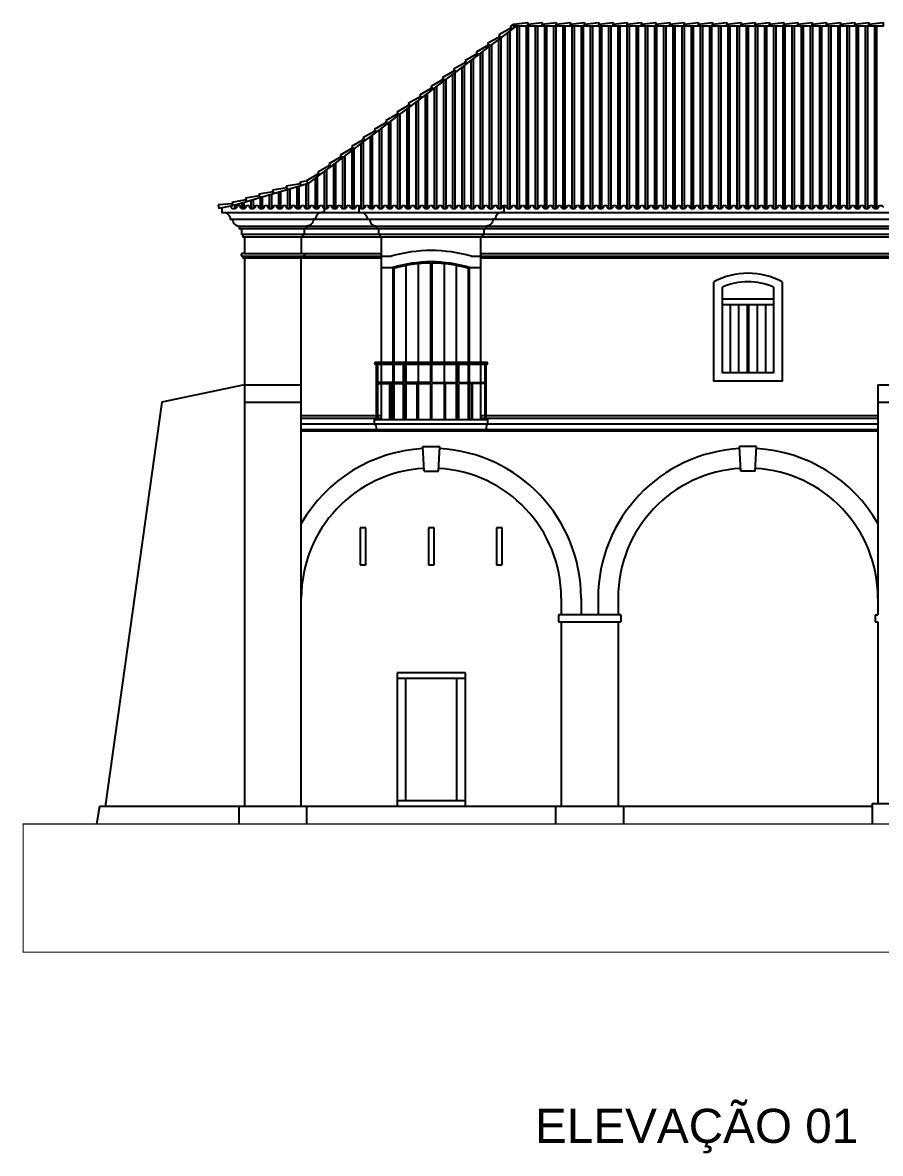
# Model space of a CAD drawing. Extents: x -6493 to 6606, y -1422 to 11651.
# Drawn here: x -6294 to -4786, y 9662 to 11651 of the extents above; entities that cross this region are included whole.
import ezdxf

# ---------------------------------------------------------------- set-up
doc = ezdxf.new("R2010")
doc.units = 0
doc.layers.add('PAREDE', color=7, linetype='CONTINUOUS')
doc.layers.add('PAREDE_FINA', color=7, linetype='CONTINUOUS')
doc.styles.add('TEXTO', font='ARIAL.TTF')

msp = doc.modelspace()

# ---------------------------------------------------------------- linework, layer by layer
at = {"layer": 'PAREDE', "const_width": 2}
msp.add_lwpolyline([(-2511.97, 10196.84), (-3009.28, 10196.84), (-4080.89, 10220.13), (-4217.34, 10241.33), (-6293.02, 10241.33), (-6293.02, 10015.81), (-4818.97, 10015.81), (-2511.97, 10015.81)], dxfattribs=at)
at = {"layer": 'PAREDE_FINA'}
for points in [[(-5456.34, 11629.56), (-5452.71, 11624.78), (-5432.79, 11639.88), (-5434.6, 11642.27), (-5456.34, 11629.56)], [(-5430.67, 11648.02), (-5436.41, 11644.66)], [(-5436.41, 11644.66), (-5432.79, 11639.88), (-5425.59, 11645.33)], [(-5405.67, 11651.33), (-5405.67, 11645.33), (-5430.67, 11645.33), (-5430.67, 11648.33), (-5405.67, 11651.33)], [(-5424.37, 11326.07), (-5424.37, 11645.33)], [(-5420.52, 11326.07), (-5420.52, 11645.33)], [(-5408.24, 11326.07), (-5408.24, 11645.33)], [(-5380.67, 11651.33), (-5380.67, 11645.33), (-5405.67, 11645.33), (-5405.67, 11648.33), (-5380.67, 11651.33)], [(-5404.39, 11326.07), (-5404.39, 11645.33)], [(-5392.12, 11326.07), (-5392.12, 11645.33)], [(-5388.27, 11326.07), (-5388.27, 11645.33)], [(-5355.67, 11651.33), (-5355.67, 11645.33), (-5380.67, 11645.33), (-5380.67, 11648.33), (-5355.67, 11651.33)], [(-5375.99, 11326.07), (-5375.99, 11645.33)], [(-5372.14, 11326.07), (-5372.14, 11645.33)], [(-5359.87, 11326.07), (-5359.87, 11645.33)], [(-5356.02, 11326.07), (-5356.02, 11645.33)], [(-5330.67, 11651.33), (-5330.67, 11645.33), (-5355.67, 11645.33), (-5355.67, 11648.33), (-5330.67, 11651.33)], [(-5343.74, 11326.07), (-5343.74, 11645.33)], [(-5339.89, 11326.07), (-5339.89, 11645.33)], [(-5305.67, 11651.33), (-5305.67, 11645.33), (-5330.67, 11645.33), (-5330.67, 11648.33), (-5305.67, 11651.33)], [(-5327.62, 11326.07), (-5327.62, 11645.33)], [(-5323.77, 11326.07), (-5323.77, 11645.33)], [(-5311.49, 11326.07), (-5311.49, 11645.33)], [(-5307.64, 11326.07), (-5307.64, 11645.33)], [(-5280.67, 11651.33), (-5280.67, 11645.33), (-5305.67, 11645.33), (-5305.67, 11648.33), (-5280.67, 11651.33)], [(-5295.37, 11326.07), (-5295.37, 11645.33)], [(-5291.52, 11326.07), (-5291.52, 11645.33)], [(-5255.67, 11651.33), (-5255.67, 11645.33), (-5280.67, 11645.33), (-5280.67, 11648.33), (-5255.67, 11651.33)], [(-5279.25, 11326.07), (-5279.25, 11645.33)], [(-5275.39, 11326.07), (-5275.39, 11645.33)], [(-5263.12, 11326.07), (-5263.12, 11645.33)], [(-5259.27, 11326.07), (-5259.27, 11645.33)], [(-5230.67, 11651.33), (-5230.67, 11645.33), (-5255.67, 11645.33), (-5255.67, 11648.33), (-5230.67, 11651.33)], [(-5247, 11326.07), (-5247, 11645.33)], [(-5243.15, 11326.07), (-5243.15, 11645.33)], [(-5230.87, 11326.07), (-5230.87, 11645.33)], [(-5205.67, 11651.33), (-5205.67, 11645.33), (-5230.67, 11645.33), (-5230.67, 11648.33), (-5205.67, 11651.33)], [(-5227.02, 11326.07), (-5227.02, 11645.33)], [(-5214.75, 11326.07), (-5214.75, 11645.33)], [(-5210.9, 11326.07), (-5210.9, 11645.33)], [(-5180.67, 11651.33), (-5180.67, 11645.33), (-5205.67, 11645.33), (-5205.67, 11648.33), (-5180.67, 11651.33)], [(-5198.62, 11326.07), (-5198.62, 11645.33)], [(-5194.77, 11326.07), (-5194.77, 11645.33)], [(-5182.5, 11326.07), (-5182.5, 11645.33)], [(-5155.67, 11651.33), (-5155.67, 11645.33), (-5180.67, 11645.33), (-5180.67, 11648.33), (-5155.67, 11651.33)], [(-5178.65, 11326.07), (-5178.65, 11645.33)], [(-5166.37, 11326.07), (-5166.37, 11645.33)], [(-5162.52, 11326.07), (-5162.52, 11645.33)], [(-5130.67, 11651.33), (-5130.67, 11645.33), (-5155.67, 11645.33), (-5155.67, 11648.33), (-5130.67, 11651.33)], [(-5150.25, 11326.07), (-5150.25, 11645.33)], [(-5146.4, 11326.07), (-5146.4, 11645.33)], [(-5134.12, 11326.07), (-5134.12, 11645.33)], [(-5105.67, 11651.33), (-5105.67, 11645.33), (-5130.67, 11645.33), (-5130.67, 11648.33), (-5105.67, 11651.33)], [(-5130.27, 11326.07), (-5130.27, 11645.33)], [(-5118, 11326.07), (-5118, 11645.33)], [(-5114.15, 11326.07), (-5114.15, 11645.33)], [(-5080.67, 11651.33), (-5080.67, 11645.33), (-5105.67, 11645.33), (-5105.67, 11648.33), (-5080.67, 11651.33)], [(-5101.88, 11326.07), (-5101.88, 11645.33)], [(-5098.02, 11326.07), (-5098.02, 11645.33)], [(-5085.75, 11326.07), (-5085.75, 11645.33)], [(-5081.9, 11326.07), (-5081.9, 11645.33)], [(-5055.67, 11651.33), (-5055.67, 11645.33), (-5080.67, 11645.33), (-5080.67, 11648.33), (-5055.67, 11651.33)], [(-5069.63, 11326.07), (-5069.63, 11645.33)], [(-5065.78, 11326.07), (-5065.78, 11645.33)], [(-5030.67, 11651.33), (-5030.67, 11645.33), (-5055.67, 11645.33), (-5055.67, 11648.33), (-5030.67, 11651.33)], [(-5053.5, 11326.07), (-5053.5, 11645.33)], [(-5049.65, 11326.07), (-5049.65, 11645.33)], [(-5037.38, 11326.07), (-5037.38, 11645.33)], [(-5033.53, 11326.07), (-5033.53, 11645.33)], [(-5005.67, 11651.33), (-5005.67, 11645.33), (-5030.67, 11645.33), (-5030.67, 11648.33), (-5005.67, 11651.33)], [(-5021.25, 11326.07), (-5021.25, 11645.33)], [(-5017.4, 11326.07), (-5017.4, 11645.33)], [(-4980.67, 11651.33), (-4980.67, 11645.33), (-5005.67, 11645.33), (-5005.67, 11648.33), (-4980.67, 11651.33)], [(-5005.13, 11326.07), (-5005.13, 11645.33)], [(-5001.28, 11326.07), (-5001.28, 11645.33)], [(-4989, 11326.07), (-4989, 11645.33)], [(-4985.15, 11326.07), (-4985.15, 11645.33)], [(-4955.67, 11651.33), (-4955.67, 11645.33), (-4980.67, 11645.33), (-4980.67, 11648.33), (-4955.67, 11651.33)], [(-4972.88, 11326.07), (-4972.88, 11645.33)], [(-4969.03, 11326.07), (-4969.03, 11645.33)], [(-4956.76, 11326.07), (-4956.76, 11645.33)], [(-4930.67, 11651.33), (-4930.67, 11645.33), (-4955.67, 11645.33), (-4955.67, 11648.33), (-4930.67, 11651.33)], [(-4952.9, 11326.07), (-4952.9, 11645.33)], [(-4940.63, 11326.07), (-4940.63, 11645.33)], [(-4936.78, 11326.07), (-4936.78, 11645.33)], [(-4905.67, 11651.33), (-4905.67, 11645.33), (-4930.67, 11645.33), (-4930.67, 11648.33), (-4905.67, 11651.33)], [(-4924.51, 11326.07), (-4924.51, 11645.33)], [(-4920.66, 11326.07), (-4920.66, 11645.33)], [(-4908.38, 11326.07), (-4908.38, 11645.33)], [(-4880.67, 11651.33), (-4880.67, 11645.33), (-4905.67, 11645.33), (-4905.67, 11648.33), (-4880.67, 11651.33)], [(-4904.53, 11326.07), (-4904.53, 11645.33)], [(-4892.26, 11326.07), (-4892.26, 11645.33)], [(-4888.41, 11326.07), (-4888.41, 11645.33)], [(-4855.67, 11651.33), (-4855.67, 11645.33), (-4880.67, 11645.33), (-4880.67, 11648.33), (-4855.67, 11651.33)], [(-4876.13, 11326.07), (-4876.13, 11645.33)], [(-4872.28, 11326.07), (-4872.28, 11645.33)], [(-4860.01, 11326.07), (-4860.01, 11645.33)], [(-4856.16, 11326.07), (-4856.16, 11645.33)], [(-4830.67, 11651.33), (-4830.67, 11645.33), (-4855.67, 11645.33), (-4855.67, 11648.33), (-4830.67, 11651.33)], [(-4843.88, 11326.07), (-4843.88, 11645.33)], [(-4840.03, 11326.07), (-4840.03, 11645.33)], [(-4805.67, 11651.33), (-4805.67, 11645.33), (-4830.67, 11645.33), (-4830.67, 11648.33), (-4805.67, 11651.33)], [(-4827.76, 11326.07), (-4827.76, 11645.33)], [(-4823.91, 11326.07), (-4823.91, 11645.33)], [(-4811.63, 11326.07), (-4811.63, 11645.33)], [(-4807.78, 11326.07), (-4807.78, 11645.33)], [(-4780.67, 11651.33), (-4780.67, 11645.33), (-4805.67, 11645.33), (-4805.67, 11648.33), (-4780.67, 11651.33)], [(-4795.51, 11326.07), (-4795.51, 11645.33)], [(-4791.66, 11326.07), (-4791.66, 11645.33)], [(-5476.26, 11614.47), (-5472.64, 11609.69), (-5452.71, 11624.78), (-5454.52, 11627.17), (-5476.26, 11614.47)], [(-5456.62, 11326.07), (-5456.62, 11621.83)], [(-5452.76, 11326.07), (-5452.76, 11624.74)], [(-5440.49, 11326.07), (-5440.49, 11634.04)], [(-5436.64, 11326.07), (-5436.64, 11636.96)], [(-5496.19, 11599.37), (-5492.57, 11594.59), (-5472.64, 11609.69), (-5474.45, 11612.08), (-5496.19, 11599.37)], [(-5485.01, 11326.07), (-5485.01, 11600.32)], [(-5472.74, 11326.07), (-5472.74, 11609.61)], [(-5468.89, 11326.07), (-5468.89, 11612.53)], [(-5536.05, 11569.18), (-5532.43, 11564.4), (-5512.5, 11579.5), (-5514.31, 11581.89), (-5536.05, 11569.18)], [(-5516.12, 11584.28), (-5512.5, 11579.5), (-5492.57, 11594.59), (-5494.38, 11596.98), (-5516.12, 11584.28)], [(-5504.99, 11326.07), (-5504.99, 11585.18)], [(-5501.14, 11326.07), (-5501.14, 11588.1)], [(-5488.86, 11326.07), (-5488.86, 11597.4)], [(-5555.98, 11554.09), (-5552.35, 11549.3), (-5532.43, 11564.4), (-5534.24, 11566.79), (-5555.98, 11554.09)], [(-5537.24, 11326.07), (-5537.24, 11560.76)], [(-5533.39, 11326.07), (-5533.39, 11563.67)], [(-5521.11, 11326.07), (-5521.11, 11572.97)], [(-5517.26, 11326.07), (-5517.26, 11575.89)], [(-5575.9, 11538.99), (-5572.28, 11534.21), (-5552.35, 11549.3), (-5554.17, 11551.7), (-5575.9, 11538.99)], [(-5565.64, 11326.07), (-5565.64, 11539.24)], [(-5553.36, 11326.07), (-5553.36, 11548.54)], [(-5549.51, 11326.07), (-5549.51, 11551.46)], [(-5615.76, 11508.8), (-5612.14, 11504.02), (-5592.21, 11519.11), (-5594.02, 11521.51), (-5615.76, 11508.8)], [(-5595.83, 11523.9), (-5592.21, 11519.11), (-5572.28, 11534.21), (-5574.09, 11536.6), (-5595.83, 11523.9)], [(-5585.61, 11326.07), (-5585.61, 11524.11)], [(-5581.76, 11326.07), (-5581.76, 11527.03)], [(-5569.49, 11326.07), (-5569.49, 11536.33)], [(-5635.69, 11493.71), (-5632.07, 11488.92), (-5612.14, 11504.02), (-5613.95, 11506.41), (-5635.69, 11493.71)], [(-5617.86, 11326.07), (-5617.86, 11499.68)], [(-5614.01, 11326.07), (-5614.01, 11502.6)], [(-5601.74, 11326.07), (-5601.74, 11511.9)], [(-5597.88, 11326.07), (-5597.88, 11514.81)], [(-5655.62, 11478.61), (-5651.99, 11473.83), (-5632.07, 11488.92), (-5633.88, 11491.31), (-5655.62, 11478.61)], [(-5633.98, 11326.07), (-5633.98, 11487.47)], [(-5630.13, 11326.07), (-5630.13, 11490.39)], [(-5695.47, 11448.42), (-5691.85, 11443.64), (-5671.92, 11458.73), (-5673.73, 11461.12), (-5695.47, 11448.42)], [(-5675.54, 11463.51), (-5671.92, 11458.73), (-5651.99, 11473.83), (-5653.81, 11476.22), (-5675.54, 11463.51)], [(-5666.23, 11326.07), (-5666.23, 11463.04)], [(-5662.38, 11326.07), (-5662.38, 11465.96)], [(-5650.11, 11326.07), (-5650.11, 11475.25)], [(-5646.26, 11326.07), (-5646.26, 11478.17)], [(-5715.4, 11433.32), (-5711.78, 11428.54), (-5691.85, 11443.64), (-5693.66, 11446.03), (-5715.4, 11433.32)], [(-5694.63, 11326.07), (-5694.63, 11441.53)], [(-5682.36, 11326.07), (-5682.36, 11450.83)], [(-5678.51, 11326.07), (-5678.51, 11453.74)], [(-5735.33, 11418.23), (-5731.71, 11413.45), (-5711.78, 11428.54), (-5713.59, 11430.93), (-5735.33, 11418.23)], [(-5714.61, 11326.07), (-5714.61, 11426.4)], [(-5710.76, 11326.07), (-5710.76, 11429.31)], [(-5698.48, 11326.07), (-5698.48, 11438.61)], [(-5775.18, 11388.04), (-5771.56, 11383.25), (-5751.63, 11398.35), (-5753.45, 11400.74), (-5775.18, 11388.04)], [(-5755.26, 11403.13), (-5751.63, 11398.35), (-5731.71, 11413.45), (-5733.52, 11415.84), (-5755.26, 11403.13)], [(-5746.86, 11326.07), (-5746.86, 11401.97)], [(-5743.01, 11326.07), (-5743.01, 11404.89)], [(-5730.73, 11326.07), (-5730.73, 11414.18)], [(-5726.88, 11326.07), (-5726.88, 11417.1)], [(-5795.11, 11372.94), (-5791.49, 11368.16), (-5771.56, 11383.25), (-5773.37, 11385.65), (-5795.11, 11372.94)], [(-5775.25, 11326.07), (-5775.25, 11380.46)], [(-5762.98, 11326.07), (-5762.98, 11389.75)], [(-5759.13, 11326.07), (-5759.13, 11392.67)], [(-5854.4, 11356.41), (-5852.69, 11350.66), (-5828.73, 11357.78), (-5829.58, 11360.65), (-5854.4, 11356.41)], [(-5830.43, 11363.53), (-5828.73, 11357.78), (-5804.76, 11364.89), (-5805.61, 11367.77), (-5830.43, 11363.53)], [(-5811.35, 11326.07), (-5811.35, 11362.94)], [(-5807.5, 11326.07), (-5807.5, 11364.08)], [(-5794.87, 11372.63), (-5806.47, 11370.65)], [(-5806.47, 11370.65), (-5804.76, 11364.89), (-5791.91, 11368.71)], [(-5795.23, 11326.07), (-5795.23, 11367.72)], [(-5791.38, 11326.07), (-5791.38, 11368.24)], [(-5779.11, 11326.07), (-5779.11, 11377.54)], [(-5902.33, 11342.18), (-5900.62, 11336.43), (-5876.66, 11343.55), (-5877.51, 11346.42), (-5902.33, 11342.18)], [(-5888.13, 11326.07), (-5888.13, 11340.14)], [(-5878.37, 11349.3), (-5876.66, 11343.55), (-5852.69, 11350.66), (-5853.55, 11353.54), (-5878.37, 11349.3)], [(-5875.85, 11326.07), (-5875.85, 11343.79)], [(-5872, 11326.07), (-5872, 11344.93)], [(-5859.73, 11326.07), (-5859.73, 11348.57)], [(-5855.88, 11326.07), (-5855.88, 11349.72)], [(-5843.6, 11326.07), (-5843.6, 11353.36)], [(-5839.75, 11326.07), (-5839.75, 11354.5)], [(-5827.48, 11326.07), (-5827.48, 11358.15)], [(-5823.63, 11326.07), (-5823.63, 11359.29)], [(-5925.46, 11332.25), (-5950.25, 11330.92)], [(-5950.25, 11330.92), (-5949.22, 11325.01), (-5924.59, 11329.32)], [(-5926.3, 11335.07), (-5924.59, 11329.32), (-5900.62, 11336.43), (-5901.48, 11339.31), (-5926.3, 11335.07)], [(-5920.38, 11326.07), (-5920.38, 11330.57)], [(-5908.1, 11326.07), (-5908.1, 11334.21)], [(-5904.25, 11326.07), (-5904.25, 11335.35)], [(-5891.98, 11326.07), (-5891.98, 11339)], [(-5940.97, 11317.33), (-2511.97, 11317.33)], [(-5924.97, 11305.33), (-2511.97, 11305.33)], [(-5912.97, 11293.33), (-2511.97, 11293.33)], [(-5912.97, 11289.33), (-2511.97, 11289.33)], [(-5906.97, 11279.33), (-2511.97, 11279.33)], [(-5903.97, 11274.33), (-2511.97, 11274.33)], [(-5662.97, 11053.33), (-5662.97, 11274.33)], [(-5487.97, 11053.33), (-5487.97, 11274.33)], [(-5903.97, 11245.33), (-5662.97, 11245.33)], [(-5487.97, 11245.33), (-3432.47, 11245.33)], [(-5906.97, 11240.33), (-5662.97, 11240.33)], [(-5903.97, 11237.33), (-5662.97, 11237.33)], [(-5803.97, 10272.33), (-5803.97, 11237.33)], [(-5662.97, 11240.33), (-5645.87, 11240.33)], [(-5619.47, 11053.33), (-5619.47, 11224.1)], [(-5597.97, 11053.33), (-5597.97, 11227.23)], [(-5576.47, 11053.33), (-5576.47, 11228.33)], [(-5574.47, 11228.33), (-5574.47, 11053.33)], [(-5552.97, 11227.23), (-5552.97, 11053.33)], [(-5531.47, 11224.1), (-5531.47, 11053.33)], [(-5505.06, 11240.33), (-5487.97, 11240.33)], [(-5487.97, 11240.33), (-3432.47, 11240.33)], [(-5487.97, 11237.33), (-3432.47, 11237.33)], [(-5662.97, 11220.33), (-5642.97, 11220.33)], [(-5507.97, 11220.33), (-5487.97, 11220.33)], [(-4958.47, 11195.33), (-4958.47, 11020.33), (-5078.47, 11020.33), (-5078.47, 11195.33)], [(-4973.47, 11185.94), (-4973.47, 11035.33), (-5063.47, 11035.33), (-5063.47, 11185.94)], [(-5063.47, 11165.33), (-4973.47, 11165.33)], [(-5063.47, 11155.33), (-4973.47, 11155.33)], [(-5049.47, 11035.33), (-5049.47, 11155.33)], [(-5034.47, 11035.33), (-5034.47, 11155.33)], [(-5019.47, 11035.33), (-5019.47, 11155.33)], [(-5017.47, 11155.33), (-5017.47, 11035.33)], [(-5002.47, 11155.33), (-5002.47, 11035.33)], [(-4987.47, 11155.33), (-4987.47, 11035.33)], [(-5477.47, 11053.33), (-5673.47, 11053.33)], [(-5673.47, 11050.33), (-5477.47, 11050.33)], [(-5671.97, 10953.33), (-5671.97, 11050.33)], [(-5669.97, 11050.33), (-5669.97, 11018.33)], [(-5662.97, 11018.33), (-5662.97, 11050.33)], [(-5642.97, 11050.33), (-5642.97, 11018.33)], [(-5640.97, 11050.33), (-5640.97, 11018.33)], [(-5624.22, 11018.33), (-5624.22, 11050.33)], [(-5622.22, 11050.33), (-5622.22, 11018.33)], [(-5619.47, 11018.33), (-5619.47, 11050.33)], [(-5597.97, 11018.33), (-5597.97, 11050.33)], [(-5576.47, 11018.33), (-5576.47, 11050.33)], [(-5574.47, 11018.33), (-5574.47, 11050.33)], [(-5552.97, 11050.33), (-5552.97, 11018.33)], [(-5531.47, 11050.33), (-5531.47, 11018.33)], [(-5528.72, 11050.33), (-5528.72, 11018.33)], [(-5526.72, 11018.33), (-5526.72, 11050.33)], [(-5509.97, 11018.33), (-5509.97, 11050.33)], [(-5507.97, 11018.33), (-5507.97, 11050.33)], [(-5487.97, 11018.33), (-5487.97, 11050.33)], [(-5480.97, 11050.33), (-5480.97, 11018.33)], [(-5478.97, 10953.33), (-5478.97, 11050.33)], [(-5903.97, 11013.96), (-6048.97, 10983.33), (-6148.97, 10272.33)], [(-5903.97, 11013.96), (-5803.97, 11013.96)], [(-5624.22, 11018.33), (-5669.97, 11018.33)], [(-5669.97, 11016.33), (-5648.09, 11016.33)], [(-5669.97, 11016.33), (-5669.97, 10953.33)], [(-5662.97, 10953.33), (-5662.97, 11016.33)], [(-5648.09, 10953.33), (-5648.09, 11016.33)], [(-5646.09, 11016.33), (-5646.09, 10953.33)], [(-5646.09, 11016.33), (-5624.22, 11016.33)], [(-5642.97, 11016.33), (-5642.97, 10953.33)], [(-5640.97, 11016.33), (-5640.97, 10953.33)], [(-5624.22, 10953.33), (-5624.22, 11016.33)], [(-5576.47, 11018.33), (-5622.22, 11018.33)], [(-5622.22, 11016.33), (-5622.22, 10953.33)], [(-5622.22, 11016.33), (-5600.34, 11016.33)], [(-5619.47, 10953.33), (-5619.47, 11016.33)], [(-5600.34, 10953.33), (-5600.34, 11016.33)], [(-5598.34, 11016.33), (-5598.34, 10953.33)], [(-5598.34, 11016.33), (-5576.47, 11016.33)], [(-5597.97, 10953.33), (-5597.97, 11016.33)], [(-5576.47, 10953.33), (-5576.47, 11016.33)], [(-5574.47, 11018.33), (-5528.72, 11018.33)], [(-5574.47, 10953.33), (-5574.47, 11016.33)], [(-5552.59, 11016.33), (-5574.47, 11016.33)], [(-5552.97, 11016.33), (-5552.97, 10953.33)], [(-5552.59, 11016.33), (-5552.59, 10953.33)], [(-5528.72, 11016.33), (-5550.59, 11016.33)], [(-5550.59, 10953.33), (-5550.59, 11016.33)], [(-5531.47, 11016.33), (-5531.47, 10953.33)], [(-5528.72, 11016.33), (-5528.72, 10953.33)], [(-5526.72, 11018.33), (-5480.97, 11018.33)], [(-5504.84, 11016.33), (-5526.72, 11016.33)], [(-5526.72, 10953.33), (-5526.72, 11016.33)], [(-5509.97, 10953.33), (-5509.97, 11016.33)], [(-5507.97, 10953.33), (-5507.97, 11016.33)], [(-5504.84, 11016.33), (-5504.84, 10953.33)], [(-5502.84, 10953.33), (-5502.84, 11016.33)], [(-5480.97, 11016.33), (-5502.84, 11016.33)], [(-5487.97, 10953.33), (-5487.97, 11016.33)], [(-5480.97, 11016.33), (-5480.97, 10953.33)], [(-4789.97, 11013.96), (-4789.97, 10609.33)], [(-4789.97, 11013.96), (-4689.97, 11013.96)], [(-5903.97, 10983.33), (-5803.97, 10983.33)], [(-4789.97, 10983.33), (-4689.97, 10983.33)], [(-5803.97, 10960.33), (-5671.97, 10960.33)], [(-5803.97, 10955.33), (-5671.97, 10955.33)], [(-5803.97, 10945.33), (-4789.97, 10945.33)], [(-5674.97, 10953.33), (-5475.97, 10953.33)], [(-5674.97, 10945.33), (-5674.97, 10953.33)], [(-5669.97, 10960.33), (-5662.97, 10960.33)], [(-5669.97, 10955.33), (-5662.97, 10955.33)], [(-5487.97, 10960.33), (-5480.97, 10960.33)], [(-5487.97, 10955.33), (-5480.97, 10955.33)], [(-5478.97, 10960.33), (-4789.97, 10960.33)], [(-5478.97, 10955.33), (-4789.97, 10955.33)], [(-5475.97, 10945.33), (-5475.97, 10953.33)], [(-5803.97, 10935.33), (-4789.97, 10935.33)], [(-5803.97, 10932.83), (-4789.97, 10932.83)], [(-5668.97, 10932.83), (-5668.97, 10935.33)], [(-5481.97, 10932.83), (-5481.97, 10935.33)], [(-5587.97, 10862.33), (-5590.37, 10905.33)], [(-5590.37, 10905.33), (-5560.56, 10905.33)], [(-5562.97, 10862.33), (-5560.56, 10905.33)], [(-5030.97, 10862.33), (-5033.37, 10905.33)], [(-5003.56, 10905.33), (-5033.37, 10905.33)], [(-5005.97, 10862.33), (-5003.56, 10905.33)], [(-5587.97, 10862.33), (-5562.97, 10862.33)], [(-5005.97, 10862.33), (-5030.97, 10862.33)], [(-5700.47, 10762.33), (-5700.47, 10697.33)], [(-5690.47, 10762.33), (-5700.47, 10762.33)], [(-5690.47, 10697.33), (-5690.47, 10762.33)], [(-5580.47, 10762.33), (-5580.47, 10697.33)], [(-5570.47, 10762.33), (-5580.47, 10762.33)], [(-5570.47, 10697.33), (-5570.47, 10762.33)], [(-5460.47, 10762.33), (-5460.47, 10697.33)], [(-5450.47, 10762.33), (-5460.47, 10762.33)], [(-5450.47, 10697.33), (-5450.47, 10762.33)], [(-5700.47, 10697.33), (-5690.47, 10697.33)], [(-5580.47, 10697.33), (-5570.47, 10697.33)], [(-5460.47, 10697.33), (-5450.47, 10697.33)], [(-5346.97, 10638.83), (-5346.97, 10609.33)], [(-5311.97, 10638.83), (-5311.97, 10609.33)], [(-5281.97, 10638.83), (-5281.97, 10609.33)], [(-5246.97, 10638.83), (-5246.97, 10609.33)], [(-5351.97, 10609.33), (-5351.97, 10597.33)], [(-5241.97, 10609.33), (-5351.97, 10609.33)], [(-5241.97, 10609.33), (-5241.97, 10597.33)], [(-4794.97, 10609.33), (-4789.97, 10609.33)], [(-4794.97, 10609.33), (-4794.97, 10597.33)], [(-5351.97, 10597.33), (-5241.97, 10597.33)], [(-5346.97, 10597.33), (-5346.97, 10272.33)], [(-5246.97, 10597.33), (-5246.97, 10272.33)], [(-4794.97, 10597.33), (-4789.97, 10597.33)], [(-4789.97, 10597.33), (-4789.97, 10277.33)], [(-5515.47, 10507.33), (-5635.47, 10507.33)], [(-5635.47, 10507.33), (-5635.47, 10272.33)], [(-5515.47, 10272.33), (-5515.47, 10507.33)], [(-5515.47, 10497.33), (-5635.47, 10497.33)], [(-5620.47, 10497.33), (-5620.47, 10282.33)], [(-5530.47, 10282.33), (-5530.47, 10497.33)], [(-6158.97, 10272.33), (-6163.97, 10241.33)], [(-4799.97, 10272.33), (-6158.97, 10272.33)], [(-5913.97, 10272.33), (-5913.97, 10241.33)], [(-5793.97, 10241.33), (-5793.97, 10272.33)], [(-5515.47, 10282.33), (-5635.47, 10282.33)], [(-5356.97, 10272.33), (-5356.97, 10241.33)], [(-5236.97, 10241.33), (-5236.97, 10272.33)], [(-4799.97, 10277.33), (-4799.97, 10241.33)], [(-4799.97, 10277.33), (-4679.97, 10277.33)]]:
    msp.add_lwpolyline(points, dxfattribs=at)
for points in [[(-5943.97, 11325.33), (-5943.97, 11317.33), (-5940.97, 11317.33, -0.4142136), (-5928.97, 11305.33), (-5924.97, 11305.33, 0.4142136), (-5912.97, 11293.33), (-5912.97, 11289.33, -0.4142136), (-5908.97, 11285.33), (-5908.97, 11279.33), (-5906.97, 11279.33), (-5906.97, 11274.33), (-5903.97, 11274.33), (-5903.97, 11245.33), (-5907.47, 11245.33, 1), (-5907.47, 11240.33), (-5906.97, 11240.33), (-5906.97, 11237.33), (-5903.97, 11237.33), (-5903.97, 10272.33)], [(-5763.97, 11324.64), (-5763.97, 11317.33), (-5766.97, 11317.33, 0.4142136), (-5778.97, 11305.33), (-5782.97, 11305.33, -0.4142136), (-5794.97, 11293.33), (-5794.97, 11289.33, 0.4142136), (-5798.97, 11285.33), (-5798.97, 11279.33), (-5800.97, 11279.33), (-5800.97, 11274.33), (-5803.97, 11274.33), (-5803.97, 11245.33), (-5800.47, 11245.33, -1), (-5800.47, 11240.33), (-5800.97, 11240.33), (-5800.97, 11237.33), (-5803.97, 11237.33)], [(-5702.97, 11329.08), (-5702.97, 11317.33), (-5699.97, 11317.33, -0.4142136), (-5687.97, 11305.33), (-5683.97, 11305.33, 0.4142136), (-5671.97, 11293.33), (-5671.97, 11289.33, -0.4142136), (-5667.97, 11285.33), (-5667.97, 11279.33), (-5665.97, 11279.33), (-5665.97, 11274.33), (-5662.97, 11274.33)], [(-5447.97, 11329.14), (-5447.97, 11317.33), (-5450.97, 11317.33, 0.4142136), (-5462.97, 11305.33), (-5466.97, 11305.33, -0.4142136), (-5478.97, 11293.33), (-5478.97, 11289.33, 0.4142136), (-5482.97, 11285.33), (-5482.97, 11279.33), (-5484.97, 11279.33), (-5484.97, 11274.33), (-5487.97, 11274.33)], [(-5507.97, 11053.33), (-5507.97, 11220.33, 0.1481481), (-5642.97, 11220.33), (-5642.97, 11053.33)], [(-5576.47, 11228.33, 0.0709692), (-5640.97, 11218.84), (-5640.97, 11053.33)], [(-5509.97, 11053.33), (-5509.97, 11218.84, 0.0709692), (-5574.47, 11228.33, 0.0709692)]]:
    msp.add_lwpolyline(points, format="xyb", dxfattribs=at)
for centre, radius, start, end in [((-5922.44, 11331.61), 7.5, 215.09066, 324.90934), ((-5914.24, 11321.76), 7.5, 35.09066, 144.90934), ((-5906.32, 11331.61), 7.5, 215.09066, 324.90934), ((-5898.11, 11321.76), 7.5, 35.09066, 144.90934), ((-5890.19, 11331.61), 7.5, 215.09066, 324.90934), ((-5881.99, 11321.76), 7.5, 35.09066, 144.90934), ((-5874.07, 11331.61), 7.5, 215.09066, 324.90934), ((-5865.86, 11321.76), 7.5, 35.09066, 144.90934), ((-5857.95, 11331.61), 7.5, 215.09066, 324.90934), ((-5849.74, 11321.76), 7.5, 35.09066, 144.90934), ((-5841.82, 11331.61), 7.5, 215.09066, 324.90934), ((-5833.62, 11321.76), 7.5, 35.09066, 144.90934), ((-5825.7, 11331.61), 7.5, 215.09066, 324.90934), ((-5817.49, 11321.76), 7.5, 35.09066, 144.90934), ((-5809.57, 11331.61), 7.5, 215.09066, 324.90934), ((-5801.37, 11321.76), 7.5, 35.09066, 144.90934), ((-5793.45, 11331.61), 7.5, 215.09066, 324.90934), ((-5785.24, 11321.76), 7.5, 35.09066, 144.90934), ((-5777.32, 11331.61), 7.5, 215.09066, 324.90934), ((-5769.12, 11321.76), 7.5, 35.09066, 144.90934), ((-5761.2, 11331.61), 7.5, 215.09066, 324.90934), ((-5752.99, 11321.76), 7.5, 35.09066, 144.90934), ((-5745.07, 11331.61), 7.5, 215.09066, 324.90934), ((-5736.87, 11321.76), 7.5, 35.09066, 144.90934), ((-5728.95, 11331.61), 7.5, 215.09066, 324.90934), ((-5720.74, 11321.76), 7.5, 35.09066, 144.90934), ((-5712.82, 11331.61), 7.5, 215.09066, 324.90934), ((-5704.62, 11321.76), 7.5, 35.09066, 144.90934), ((-5696.7, 11331.61), 7.5, 215.09066, 324.90934), ((-5688.5, 11321.76), 7.5, 35.09066, 144.90934), ((-5680.58, 11331.61), 7.5, 215.09066, 324.90934), ((-5672.37, 11321.76), 7.5, 35.09066, 144.90934), ((-5664.45, 11331.61), 7.5, 215.09066, 324.90934), ((-5656.25, 11321.76), 7.5, 35.09066, 144.90934), ((-5648.33, 11331.61), 7.5, 215.09066, 324.90934), ((-5640.12, 11321.76), 7.5, 35.09066, 144.90934), ((-5632.2, 11331.61), 7.5, 215.09066, 324.90934), ((-5624, 11321.76), 7.5, 35.09066, 144.90934), ((-5616.08, 11331.61), 7.5, 215.09066, 324.90934), ((-5607.87, 11321.76), 7.5, 35.09066, 144.90934), ((-5599.95, 11331.61), 7.5, 215.09066, 324.90934), ((-5591.75, 11321.76), 7.5, 35.09066, 144.90934), ((-5583.83, 11331.61), 7.5, 215.09066, 324.90934), ((-5575.62, 11321.76), 7.5, 35.09066, 144.90934), ((-5567.7, 11331.61), 7.5, 215.09066, 324.90934), ((-5559.5, 11321.76), 7.5, 35.09066, 144.90934), ((-5551.58, 11331.61), 7.5, 215.09066, 324.90934), ((-5543.37, 11321.76), 7.5, 35.09066, 144.90934), ((-5535.45, 11331.61), 7.5, 215.09066, 324.90934), ((-5527.25, 11321.76), 7.5, 35.09066, 144.90934), ((-5519.33, 11331.61), 7.5, 215.09066, 324.90934), ((-5511.13, 11321.76), 7.5, 35.09066, 144.90934), ((-5503.21, 11331.61), 7.5, 215.09066, 324.90934), ((-5495, 11321.76), 7.5, 35.09066, 144.90934), ((-5487.08, 11331.61), 7.5, 215.09066, 324.90934), ((-5478.88, 11321.76), 7.5, 35.09066, 144.90934), ((-5470.96, 11331.61), 7.5, 215.09066, 324.90934), ((-5462.75, 11321.76), 7.5, 35.09066, 144.90934), ((-5454.83, 11331.61), 7.5, 215.09066, 324.90934), ((-5446.63, 11321.76), 7.5, 35.09066, 144.90934), ((-5438.71, 11331.61), 7.5, 215.09066, 324.90934), ((-5430.5, 11321.76), 7.5, 35.09066, 144.90934), ((-5422.58, 11331.61), 7.5, 215.09066, 324.90934), ((-5414.38, 11321.76), 7.5, 35.09066, 144.90934), ((-5406.46, 11331.61), 7.5, 215.09066, 324.90934), ((-5398.25, 11321.76), 7.5, 35.09066, 144.90934), ((-5390.33, 11331.61), 7.5, 215.09066, 324.90934), ((-5382.13, 11321.76), 7.5, 35.09066, 144.90934), ((-5374.21, 11331.61), 7.5, 215.09066, 324.90934), ((-5366, 11321.76), 7.5, 35.09066, 144.90934), ((-5358.09, 11331.61), 7.5, 215.09066, 324.90934), ((-5349.88, 11321.76), 7.5, 35.09066, 144.90934), ((-5341.96, 11331.61), 7.5, 215.09066, 324.90934), ((-5333.76, 11321.76), 7.5, 35.09066, 144.90934), ((-5325.84, 11331.61), 7.5, 215.09066, 324.90934), ((-5317.63, 11321.76), 7.5, 35.09066, 144.90934), ((-5309.71, 11331.61), 7.5, 215.09066, 324.90934), ((-5301.51, 11321.76), 7.5, 35.09066, 144.90934), ((-5293.59, 11331.61), 7.5, 215.09066, 324.90934), ((-5285.38, 11321.76), 7.5, 35.09066, 144.90934), ((-5277.46, 11331.61), 7.5, 215.09066, 324.90934), ((-5269.26, 11321.76), 7.5, 35.09066, 144.90934), ((-5261.34, 11331.61), 7.5, 215.09066, 324.90934), ((-5253.13, 11321.76), 7.5, 35.09066, 144.90934), ((-5245.21, 11331.61), 7.5, 215.09066, 324.90934), ((-5237.01, 11321.76), 7.5, 35.09066, 144.90934), ((-5229.09, 11331.61), 7.5, 215.09066, 324.90934), ((-5220.88, 11321.76), 7.5, 35.09066, 144.90934), ((-5212.96, 11331.61), 7.5, 215.09066, 324.90934), ((-5204.76, 11321.76), 7.5, 35.09066, 144.90934), ((-5196.84, 11331.61), 7.5, 215.09066, 324.90934), ((-5188.64, 11321.76), 7.5, 35.09066, 144.90934), ((-5180.72, 11331.61), 7.5, 215.09066, 324.90934), ((-5172.51, 11321.76), 7.5, 35.09066, 144.90934), ((-5164.59, 11331.61), 7.5, 215.09066, 324.90934), ((-5156.39, 11321.76), 7.5, 35.09066, 144.90934), ((-5148.47, 11331.61), 7.5, 215.09066, 324.90934), ((-5140.26, 11321.76), 7.5, 35.09066, 144.90934), ((-5132.34, 11331.61), 7.5, 215.09066, 324.90934), ((-5124.14, 11321.76), 7.5, 35.09066, 144.90934), ((-5116.22, 11331.61), 7.5, 215.09066, 324.90934), ((-5108.01, 11321.76), 7.5, 35.09066, 144.90934), ((-5100.09, 11331.61), 7.5, 215.09066, 324.90934), ((-5091.89, 11321.76), 7.5, 35.09066, 144.90934), ((-5083.97, 11331.61), 7.5, 215.09066, 324.90934), ((-5075.76, 11321.76), 7.5, 35.09066, 144.90934), ((-5067.84, 11331.61), 7.5, 215.09066, 324.90934), ((-5059.64, 11321.76), 7.5, 35.09066, 144.90934), ((-5051.72, 11331.61), 7.5, 215.09066, 324.90934), ((-5043.51, 11321.76), 7.5, 35.09066, 144.90934), ((-5035.59, 11331.61), 7.5, 215.09066, 324.90934), ((-5027.39, 11321.76), 7.5, 35.09066, 144.90934), ((-5019.47, 11331.61), 7.5, 215.09066, 324.90934), ((-5011.27, 11321.76), 7.5, 35.09066, 144.90934), ((-5003.35, 11331.61), 7.5, 215.09066, 324.90934), ((-4995.14, 11321.76), 7.5, 35.09066, 144.90934), ((-4987.22, 11331.61), 7.5, 215.09066, 324.90934), ((-4979.02, 11321.76), 7.5, 35.09066, 144.90934), ((-4971.1, 11331.61), 7.5, 215.09066, 324.90934), ((-4962.89, 11321.76), 7.5, 35.09066, 144.90934), ((-4954.97, 11331.61), 7.5, 215.09066, 324.90934), ((-4946.77, 11321.76), 7.5, 35.09066, 144.90934), ((-4938.85, 11331.61), 7.5, 215.09066, 324.90934), ((-4930.64, 11321.76), 7.5, 35.09066, 144.90934), ((-4922.72, 11331.61), 7.5, 215.09066, 324.90934), ((-4914.52, 11321.76), 7.5, 35.09066, 144.90934), ((-4906.6, 11331.61), 7.5, 215.09066, 324.90934), ((-4898.39, 11321.76), 7.5, 35.09066, 144.90934), ((-4890.47, 11331.61), 7.5, 215.09066, 324.90934), ((-4882.27, 11321.76), 7.5, 35.09066, 144.90934), ((-4874.35, 11331.61), 7.5, 215.09066, 324.90934), ((-4866.14, 11321.76), 7.5, 35.09066, 144.90934), ((-4858.23, 11331.61), 7.5, 215.09066, 324.90934), ((-4850.02, 11321.76), 7.5, 35.09066, 144.90934), ((-4842.1, 11331.61), 7.5, 215.09066, 324.90934), ((-4833.9, 11321.76), 7.5, 35.09066, 144.90934), ((-4825.98, 11331.61), 7.5, 215.09066, 324.90934), ((-4817.77, 11321.76), 7.5, 35.09066, 144.90934), ((-4809.85, 11331.61), 7.5, 215.09066, 324.90934), ((-4801.65, 11321.76), 7.5, 35.09066, 144.90934), ((-4793.73, 11331.61), 7.5, 215.09066, 324.90934), ((-4785.52, 11321.76), 7.5, 35.09066, 144.90934), ((-5575.47, 10997.52), 252.81, 73.8311, 106.1689), ((-5018.47, 11082.83), 127.5, 61.92751, 118.07249), ((-5018.47, 11082.83), 112.5, 66.42182, 113.57818), ((-5673.47, 11051.83), 1.5, 90, 270), ((-5477.47, 11051.83), 1.5, 270, 90), ((-5575.47, 10638.83), 263.5, 93.20113, 150.13173), ((-5575.47, 10638.83), 263.5, 0, 86.79887), ((-5018.47, 10638.83), 263.5, 93.20113, 180), ((-5018.47, 10638.83), 263.5, 29.86827, 86.79887), ((-5575.47, 10638.83), 228.5, 93.20113, 180), ((-5575.47, 10638.83), 228.5, 0, 86.79887), ((-5018.47, 10638.83), 228.5, 93.20113, 180), ((-5018.47, 10638.83), 228.5, 0, 86.79887)]:
    msp.add_arc(centre, radius, start, end, dxfattribs=at)
at = {"layer": 'PAREDE_FINA', "extrusion": (0, 0, -1)}
msp.add_ellipse((-5674.97, 10935.33), major_axis=(0, 10), ratio=0.3, start_param=0, end_param=1.5707963, dxfattribs=at)
at = {"layer": 'PAREDE_FINA'}
msp.add_ellipse((-5475.97, 10935.33), major_axis=(0, 10), ratio=0.3, start_param=0, end_param=1.5707963, dxfattribs=at)

# ---------------------------------------------------------------- texts
at = {"layer": 'PAREDE_FINA', "style": 'TEXTO'}
msp.add_text('ELEVAÇÃO 01', height=60, dxfattribs=at).set_placement((-5392.93, 9680.36))

doc.saveas('drawing.dxf')
